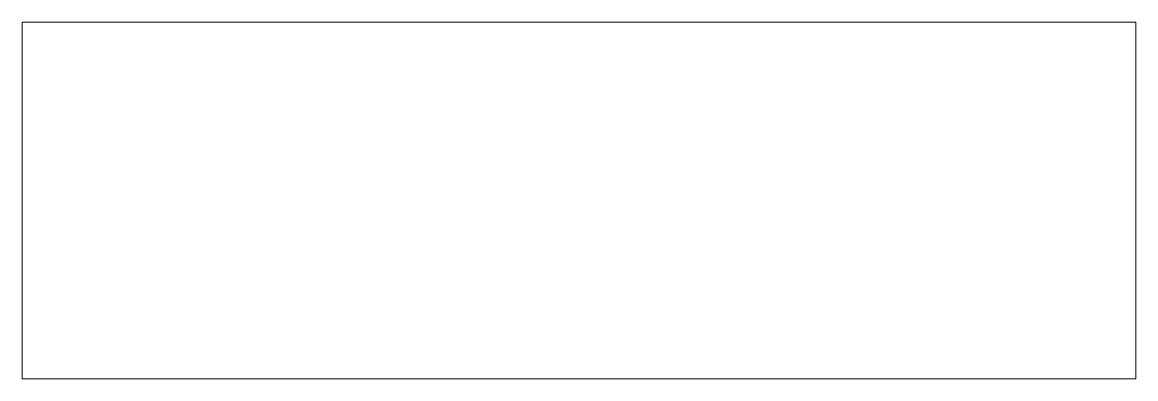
# Model space of a CAD drawing. Extents: x 75.3 to 138.2, y 166.4 to 186.6.
import ezdxf

# ---------------------------------------------------------------- set-up
doc = ezdxf.new("R2010")
doc.units = 0
doc.header["$MEASUREMENT"] = 0
doc.layers.add('Capa 1', color=7, linetype='Continuous', lineweight=0)
picture_1 = doc.add_image_def('image1.png', size_in_pixel=(1832, 587))

msp = doc.modelspace()

# ---------------------------------------------------------------- pictures from other files: only their frames are drawn
at = {"layer": 'Capa 1'}
image = msp.add_image(picture_1, insert=(75.267, 166.432), size_in_units=(62.906, 20.156), dxfattribs=at)

doc.saveas('drawing.dxf')
